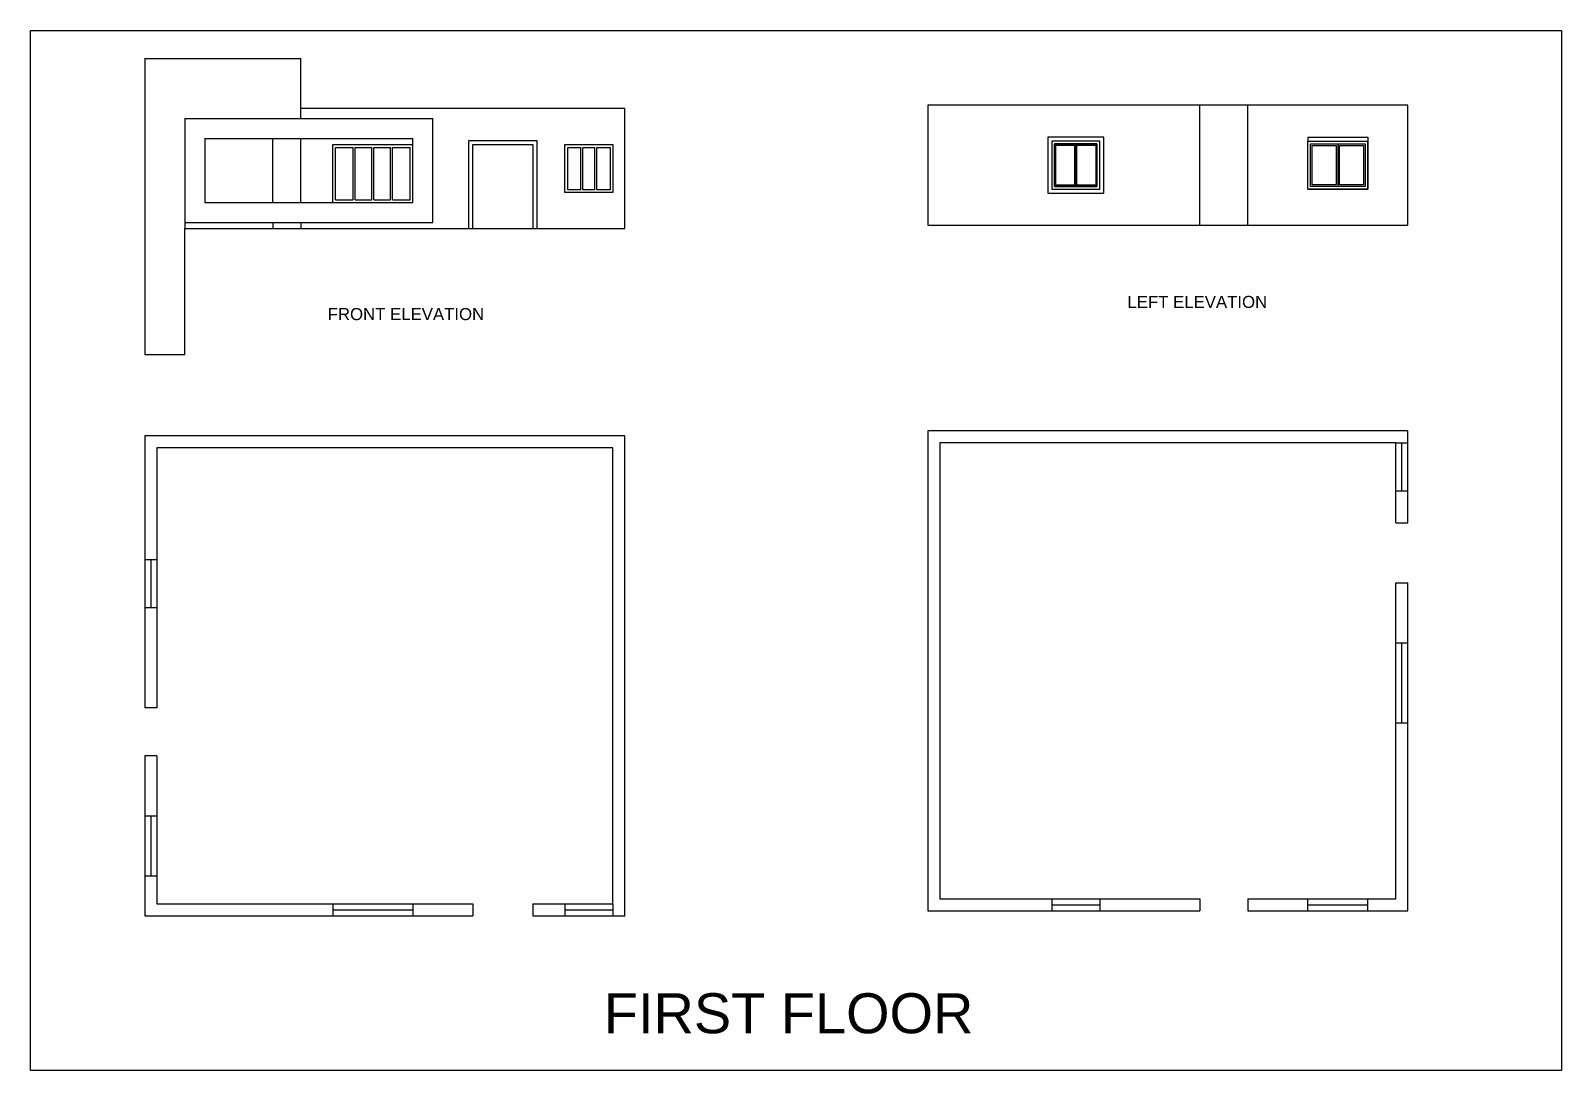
# Model space of a CAD drawing. Header units: millimetres. Extents: x 3147 to 3559, y 1951 to 2086.
# Drawn here: x 3520.57 to 3558.83, y 2040.26 to 2066.25 of the extents above; entities that cross this region are included whole.
import ezdxf

# ---------------------------------------------------------------- set-up
doc = ezdxf.new("R2010")
doc.units = ezdxf.units.MM
doc.styles.get("Standard").update_dxf_attribs({"font": 'arial.ttf'})

msp = doc.modelspace()

# ---------------------------------------------------------------- linework, layer by layer
for p, q in [((3523.42381, 2065.54765), (3527.32381, 2065.54765)), ((3523.42381, 2065.54765), (3523.42381, 2061.29765)), ((3527.32381, 2064.04765), (3527.32381, 2065.54765)), ((3524.42381, 2064.04765), (3530.62381, 2064.04765)), ((3524.42381, 2064.04765), (3524.42381, 2061.29765)), ((3535.42381, 2064.29765), (3527.32381, 2064.29765)), ((3530.62381, 2061.44765), (3530.62381, 2064.04765)), ((3535.42381, 2061.29765), (3535.42381, 2064.29765)), ((3554.9916, 2064.38452), (3542.9916, 2064.38452)), ((3542.9916, 2064.38452), (3542.9916, 2061.38452)), ((3549.7916, 2061.38452), (3549.7916, 2064.38452)), ((3550.9916, 2061.38452), (3550.9916, 2064.38452)), ((3554.9916, 2061.38452), (3554.9916, 2064.38452)), ((3524.92381, 2063.54765), (3530.12381, 2063.54765)), ((3524.92381, 2063.54765), (3524.92381, 2061.94765)), ((3526.62381, 2061.94765), (3526.62381, 2063.54765)), ((3527.32381, 2061.94765), (3527.32381, 2063.54765)), ((3528.12381, 2063.39765), (3530.12381, 2063.39765)), ((3528.12381, 2061.94765), (3528.12381, 2063.39765)), ((3528.19381, 2063.32765), (3528.63381, 2063.32765)), ((3528.19381, 2062.01765), (3528.19381, 2063.32765)), ((3528.63381, 2062.01765), (3528.63381, 2063.32765)), ((3528.68381, 2063.32765), (3529.09881, 2063.32765)), ((3528.68381, 2062.01765), (3528.68381, 2063.32765)), ((3529.09881, 2062.01765), (3529.09881, 2063.32765)), ((3529.14881, 2063.32765), (3529.56381, 2063.32765)), ((3529.14881, 2062.01765), (3529.14881, 2063.32765)), ((3529.56381, 2062.01765), (3529.56381, 2063.32765)), ((3529.61381, 2063.32765), (3530.05381, 2063.32765)), ((3529.61381, 2062.01765), (3529.61381, 2063.32765)), ((3530.05381, 2062.01765), (3530.05381, 2063.32765)), ((3530.12381, 2061.94765), (3530.12381, 2063.54765)), ((3533.99381, 2062.26765), (3533.99381, 2063.32765)), ((3533.99381, 2063.32765), (3534.32215, 2063.32765)), ((3534.32215, 2062.26765), (3534.32215, 2063.32765)), ((3534.37215, 2063.32765), (3534.67548, 2063.32765)), ((3534.37215, 2062.26765), (3534.37215, 2063.32765)), ((3534.67548, 2062.26765), (3534.67548, 2063.32765)), ((3534.72548, 2063.32765), (3535.05381, 2063.32765)), ((3534.72548, 2062.26765), (3534.72548, 2063.32765)), ((3535.05381, 2063.32765), (3535.05381, 2062.26765)), ((3552.4916, 2063.58452), (3553.9916, 2063.58452)), ((3552.4916, 2063.58452), (3552.4916, 2063.48452)), ((3552.4916, 2063.48452), (3553.9916, 2063.48452)), ((3552.4916, 2062.28452), (3552.4916, 2063.48452)), ((3553.2416, 2063.41452), (3553.2416, 2062.35452)), ((3553.9916, 2063.58452), (3553.9916, 2063.48452)), ((3553.9916, 2062.28452), (3553.9916, 2063.48452)), ((3534.32215, 2062.26765), (3533.99381, 2062.26765)), ((3534.67548, 2062.26765), (3534.37215, 2062.26765)), ((3535.05381, 2062.26765), (3534.72548, 2062.26765)), ((3552.4916, 2062.28452), (3553.9916, 2062.28452)), ((3524.92381, 2061.94765), (3530.12381, 2061.94765)), ((3528.19381, 2062.01765), (3528.63381, 2062.01765)), ((3528.68381, 2062.01765), (3529.09881, 2062.01765)), ((3529.14881, 2062.01765), (3529.56381, 2062.01765)), ((3529.61381, 2062.01765), (3530.05381, 2062.01765)), ((3524.42381, 2061.44765), (3530.62381, 2061.44765)), ((3526.62381, 2061.44765), (3526.62381, 2061.29765)), ((3527.32381, 2061.44765), (3527.32381, 2061.29765)), ((3542.9916, 2061.38452), (3554.9916, 2061.38452)), ((3523.42381, 2061.29765), (3523.42381, 2058.14765)), ((3524.42381, 2061.29765), (3535.42381, 2061.29765)), ((3524.42381, 2058.14765), (3524.42381, 2061.29765)), ((3523.42381, 2058.14765), (3524.42381, 2058.14765)), ((3535.42381, 2056.12222), (3523.42381, 2056.12222)), ((3523.42381, 2056.12222), (3523.42381, 2049.32222)), ((3535.42381, 2044.12222), (3535.42381, 2056.12222)), ((3554.9916, 2056.24733), (3542.9916, 2056.24733)), ((3542.9916, 2056.24733), (3542.9916, 2044.24733)), ((3554.9916, 2053.94733), (3554.9916, 2056.24733)), ((3554.6916, 2055.94733), (3554.9916, 2055.94733)), ((3554.8416, 2054.74733), (3554.8416, 2055.94733)), ((3554.6916, 2054.74733), (3554.9916, 2054.74733)), ((3554.6916, 2053.94733), (3554.9916, 2053.94733)), ((3523.72381, 2053.02222), (3523.42381, 2053.02222)), ((3523.57381, 2053.02222), (3523.57381, 2051.82222)), ((3554.6916, 2052.44733), (3554.9916, 2052.44733)), ((3554.9916, 2044.24733), (3554.9916, 2052.44733)), ((3523.72381, 2051.82222), (3523.42381, 2051.82222)), ((3554.6916, 2050.94733), (3554.9916, 2050.94733)), ((3554.8416, 2048.94733), (3554.8416, 2050.94733)), ((3523.72381, 2049.32222), (3523.42381, 2049.32222)), ((3554.6916, 2048.94733), (3554.9916, 2048.94733)), ((3523.42381, 2048.12222), (3523.42381, 2044.12222)), ((3523.72381, 2048.12222), (3523.42381, 2048.12222)), ((3523.42381, 2046.62222), (3523.72381, 2046.62222)), ((3523.42381, 2046.62222), (3523.72381, 2046.62222)), ((3523.57381, 2046.62222), (3523.57381, 2045.12222)), ((3523.42381, 2045.12222), (3523.72381, 2045.12222)), ((3523.42381, 2045.12222), (3523.72381, 2045.12222)), ((3546.0916, 2044.54733), (3546.0916, 2044.24733)), ((3547.2916, 2044.54733), (3547.2916, 2044.24733)), ((3549.7916, 2044.54733), (3549.7916, 2044.24733)), ((3550.9916, 2044.54733), (3550.9916, 2044.24733)), ((3552.4916, 2044.24733), (3552.4916, 2044.54733)), ((3553.9916, 2044.24733), (3553.9916, 2044.54733)), ((3528.12381, 2044.42222), (3528.12381, 2044.12222)), ((3528.12381, 2044.27222), (3530.12381, 2044.27222)), ((3530.12381, 2044.42222), (3530.12381, 2044.12222)), ((3531.62381, 2044.42222), (3531.62381, 2044.12222)), ((3533.12381, 2044.42222), (3533.12381, 2044.12222)), ((3533.92381, 2044.42222), (3533.92381, 2044.12222)), ((3533.92381, 2044.27222), (3535.12381, 2044.27222)), ((3535.12381, 2044.42222), (3535.12381, 2044.12222)), ((3542.9916, 2044.24733), (3549.7916, 2044.24733)), ((3546.0916, 2044.39733), (3547.2916, 2044.39733)), ((3550.9916, 2044.24733), (3554.9916, 2044.24733)), ((3552.4916, 2044.39733), (3553.9916, 2044.39733)), ((3523.42381, 2044.12222), (3531.62381, 2044.12222)), ((3533.12381, 2044.12222), (3535.42381, 2044.12222))]:
    msp.add_line(p, q)
for points in [[(3520.57133, 2066.24651), (3558.82962, 2066.24651), (3558.82962, 2040.25977), (3520.57133, 2040.25977)], [(3533.92381, 2062.19765), (3533.92381, 2063.39765), (3535.12381, 2063.39765), (3535.12381, 2062.19765)], [(3547.3916, 2063.58452), (3545.9916, 2063.58452), (3545.9916, 2062.18452), (3547.3916, 2062.18452)], [(3547.2916, 2063.48452), (3546.0916, 2063.48452), (3546.0916, 2062.28452), (3547.2916, 2062.28452)], [(3547.2216, 2063.41452), (3546.1616, 2063.41452), (3546.1616, 2062.35452), (3547.2216, 2062.35452)], [(3546.1616, 2063.41452), (3546.6916, 2063.41452), (3546.6916, 2062.35452), (3546.1616, 2062.35452)], [(3546.1916, 2063.38452), (3546.6616, 2063.38452), (3546.6616, 2062.38452), (3546.1916, 2062.38452)], [(3546.6916, 2063.41452), (3547.2216, 2063.41452), (3547.2216, 2062.35452), (3546.6916, 2062.35452)], [(3546.7216, 2063.38452), (3547.1916, 2063.38452), (3547.1916, 2062.38452), (3546.7216, 2062.38452)], [(3552.4916, 2063.48452), (3553.9916, 2063.48452), (3553.9916, 2062.28452), (3552.4916, 2062.28452)], [(3552.5616, 2063.41452), (3553.9216, 2063.41452), (3553.9216, 2062.35452), (3552.5616, 2062.35452)], [(3552.6016, 2063.37452), (3553.2016, 2063.37452), (3553.2016, 2062.39452), (3552.6016, 2062.39452)], [(3553.2816, 2063.37452), (3553.8816, 2063.37452), (3553.8816, 2062.39452), (3553.2816, 2062.39452)]]:
    msp.add_lwpolyline(points, close=True)
for points in [[(3531.52381, 2061.29765), (3531.52381, 2063.49765), (3533.22381, 2063.49765), (3533.22381, 2061.29765)], [(3531.62381, 2061.29765), (3531.62381, 2063.39765), (3533.12381, 2063.39765), (3533.12381, 2061.29765)], [(3535.12381, 2051.52222), (3535.12381, 2055.82222), (3523.72381, 2055.82222), (3523.72381, 2051.82222)], [(3547.2916, 2055.94733), (3543.2916, 2055.94733), (3543.2916, 2044.54733), (3547.2916, 2044.54733)], [(3554.6916, 2053.94733), (3554.6916, 2055.94733), (3547.2916, 2055.94733)], [(3550.9916, 2044.54733), (3554.6916, 2044.54733), (3554.6916, 2052.44733)], [(3523.72381, 2051.82222), (3523.72381, 2049.32222)], [(3533.12381, 2044.42222), (3535.12381, 2044.42222), (3535.12381, 2051.52222)], [(3523.72381, 2048.12222), (3523.72381, 2044.42222), (3531.62381, 2044.42222)], [(3547.2916, 2044.54733), (3549.7916, 2044.54733)]]:
    msp.add_lwpolyline(points)

# ---------------------------------------------------------------- texts
at = {"attachment_point": 1}
for s, width, heights, insert, char_height in [('{\\H1.5x;LEFT ELEVATION}^I', 6.3777184, [0.48729], (3547.98408, 2059.61625), 0.2), ('{\\H1.5x;FRONT ELEVATION}^I', 6.3777184, [0.48729], (3527.99585, 2059.31194), 0.2), ('FIRST FLOOR', 13.7323687, [0], (3534.89884, 2042.18724), 1)]:
    msp.add_mtext_dynamic_manual_height_columns(s, width=width, gutter_width=1, heights=heights, dxfattribs=dict(at, insert=insert, char_height=char_height))

doc.saveas('drawing.dxf')
